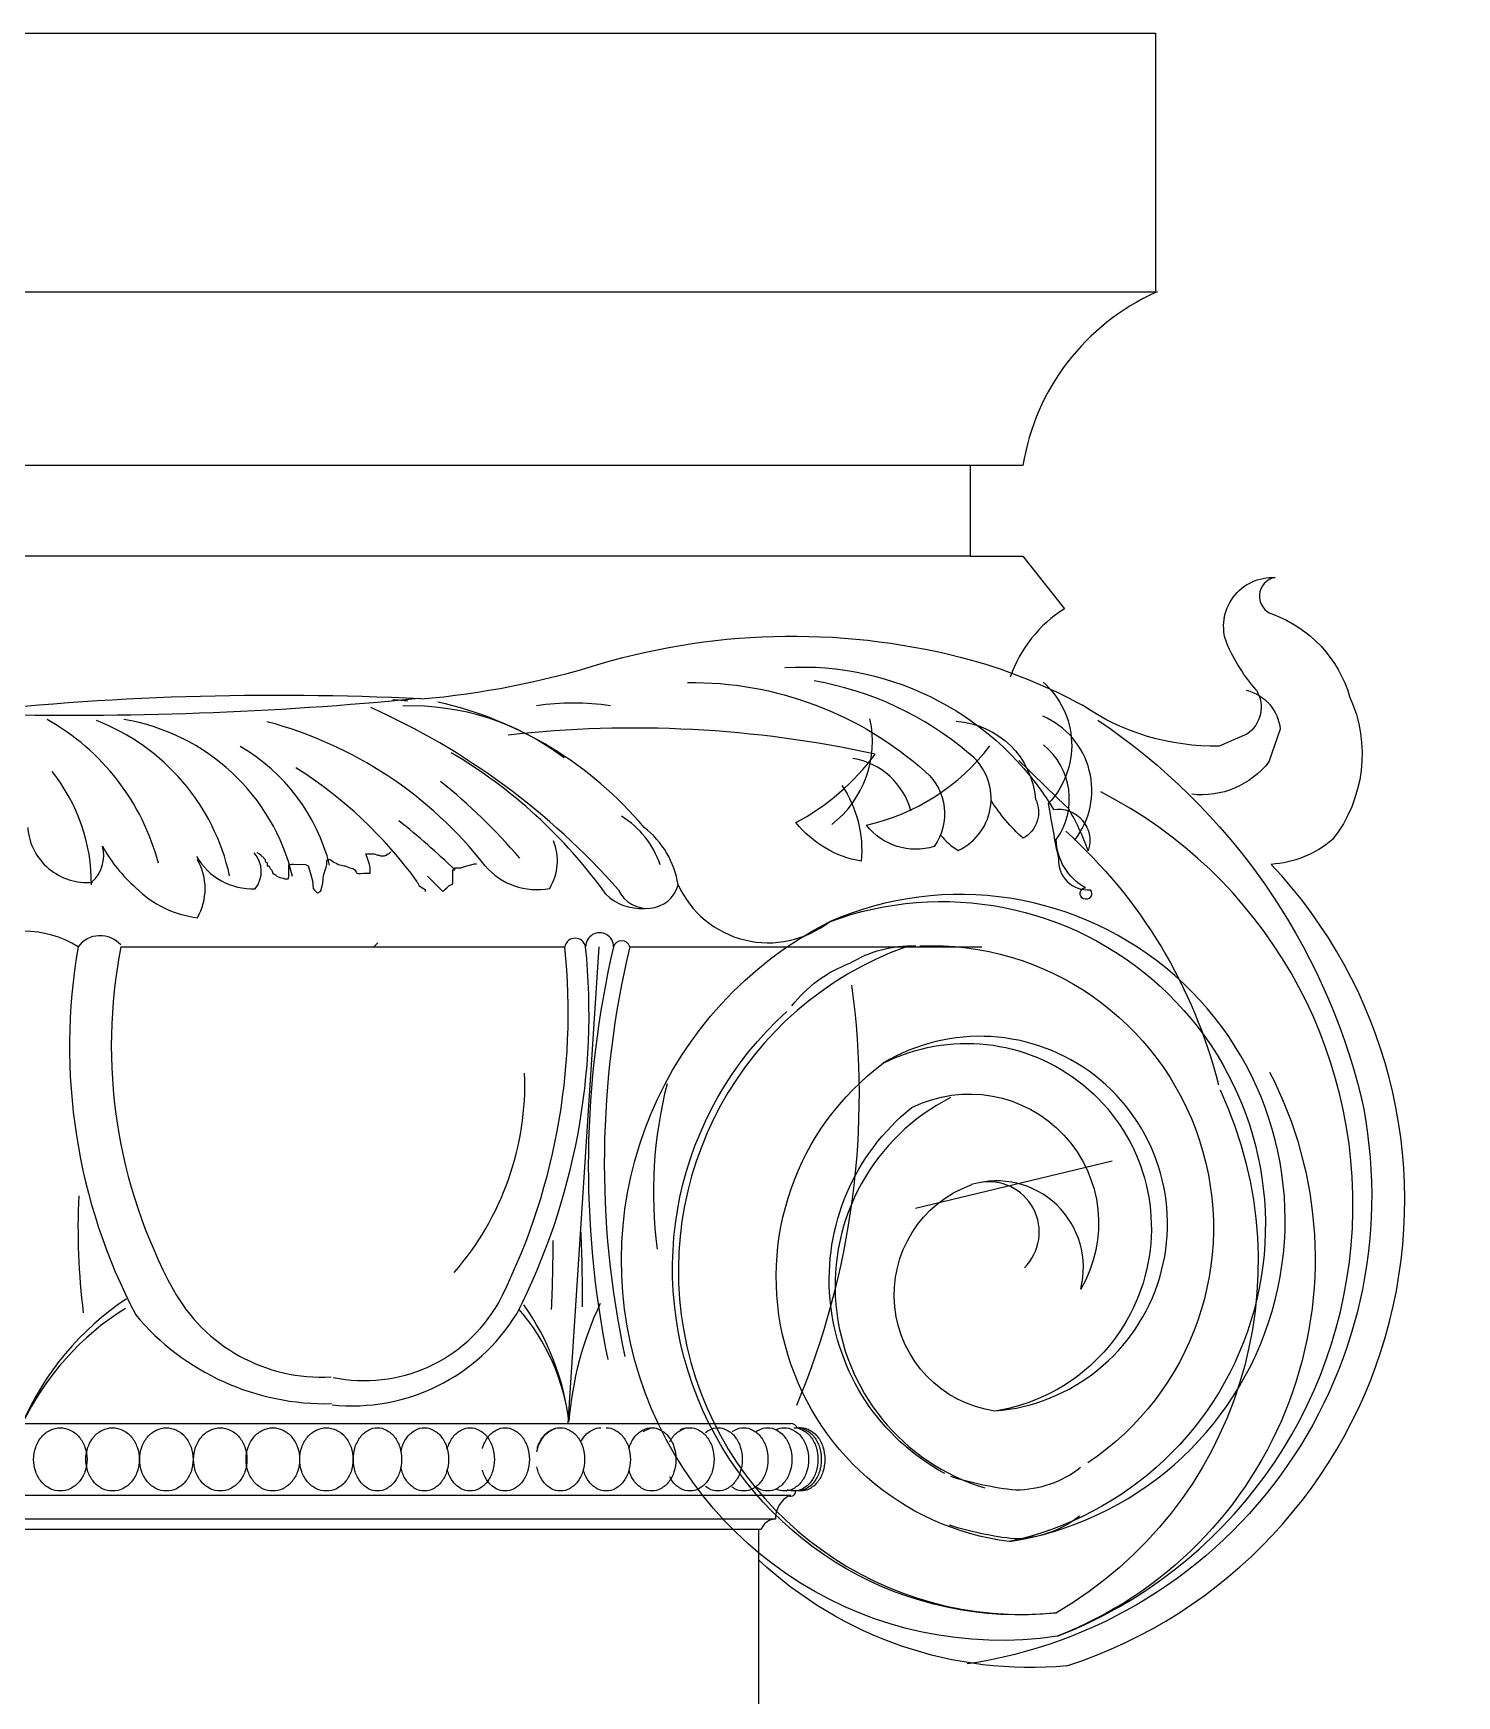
# Model space of a CAD drawing. Header units: millimetres. Extents: x -1550 to 1550, y 0 to 6000.
# Drawn here: x -547 to 2, y 5359 to 6000 of the extents above; entities that cross this region are included whole.
import ezdxf

# ---------------------------------------------------------------- set-up
doc = ezdxf.new("R2010")
doc.units = ezdxf.units.MM
doc.layers.add('L-07细线', color=8, linetype='Continuous')

msp = doc.modelspace()

# ---------------------------------------------------------------- wipeouts: each hides what was drawn before it
at = {"color": 250, "lineweight": -3}
msp.add_wipeout([(-1549.91, 0.24), (-1549.91, 565.12), (-1493.48, 565.13), (-1493.47, 615.39), (-1485.1, 615.39), (-1462.91, 615.39), (-1421.47, 636.15), (-1385.72, 673.92), (-1368.47, 735.39), (-1348.48, 735.39), (-1348.47, 1041), (-1383.27, 1041), (-1402.99, 1103.7), (-1422.48, 1125), (-1460.08, 1147.74), (-1486.12, 1174.92), (-1501.71, 1200.49), (-1516.24, 1250), (-1549.91, 1250), (-1549.91, 1300), (-1173.48, 1300), (-1194.21, 1310.64), (-1212.19, 1326.92), (-1225.31, 1347.5), (-1232.45, 1370.55), (-1233.74, 1385.78), (-1233.43, 1393.25), (-1228.5, 1416.24), (-1217.38, 1437.9), (-1201.79, 1455.11), (-1181.71, 1468.13), (-1159.06, 1475.46), (-1167.73, 1479.02), (-1171.5, 1487.96), (-1167.63, 1497.01), (-1159.06, 1500.46), (-1151.38, 1503.14), (-1145, 1510.16), (-1143.07, 1518.25), (-1145.06, 1526.47), (-1150.27, 1532.61), (-1167.56, 1539.89), (-1170.98, 1548.47), (-1167.63, 1556.99), (-1158.48, 1560.97), (-1162.48, 1564.04), (-1169.88, 1571.52), (-1176.6, 1581.78), (-1181.03, 1593.43), (-1182.35, 1615.33), (-1173.13, 1639.61), (-1162.38, 1651.54), (-1145.01, 1661.48), (-1135.68, 1664.01), (-1126.75, 1670.28), (-1126.75, 1670.28), (-1118.28, 1688.7), (-1118.28, 1701.97), (-1100, 1701.97), (-1100, 4899.77), (-1108.58, 4899.77), (-1115.54, 4904.26), (-1117.72, 4912.45), (-1133.6, 4916.82), (-1145.93, 4926.98), (-1150.07, 4935.78), (-1149.67, 4945.57), (-1145.07, 4953.71), (-1136.69, 4959.2), (-1128.62, 4959.69), (-1128.69, 4960.27), (-1134.87, 4961.38), (-1139.9, 4968.52), (-1146.65, 4996.45), (-1145.55, 5013.37), (-1143.24, 5022.78), (-1143.91, 5029), (-1141.32, 5050.81), (-1133.37, 5058.6), (-1133.37, 5141.98), (-1133.37, 5143.03), (-1136.16, 5142.64), (-1138.98, 5144.9), (-1144.53, 5157.28), (-1145.57, 5170.81), (-1145.04, 5188.25), (-1142.27, 5200.02), (-1132.56, 5210.7), (-1132.5, 5411.18), (-1157.93, 5391.91), (-1198.13, 5374.86), (-1214.73, 5371.44), (-1251.37, 5370.4), (-1281.91, 5383.41), (-1324.81, 5414.81), (-1351.85, 5447.97), (-1375.9, 5503.3), (-1380.54, 5528.54), (-1381.31, 5562.97), (-1373.53, 5605.08), (-1361.35, 5635.32), (-1330.2, 5679.61), (-1353.91, 5689.16), (-1363.17, 5707.29), (-1365.19, 5725.17), (-1360.49, 5744.33), (-1349.44, 5763.73), (-1326.29, 5780.09), (-1326.66, 5786.78), (-1331.74, 5790.27), (-1330.76, 5790.04), (-1330.68, 5790.3), (-1320.55, 5787.34), (-1315.53, 5782.65), (-1311.85, 5771.47), (-1314.84, 5761.12), (-1320.46, 5751.91), (-1325.46, 5744.81), (-1326.04, 5737.58), (-1320.85, 5729.84), (-1315.47, 5727.53), (-1305.06, 5725.27), (-1292.93, 5726.54), (-1275.86, 5731.25), (-1257.36, 5740.97), (-1242.22, 5749.9), (-1230.06, 5753.39), (-1237.72, 5766.82), (-1237.72, 5766.82), (-1250.42, 5778.2), (-1242.41, 5788.37), (-1234.4, 5798.53), (-1214.07, 5798.53), (-1214.07, 5833.49), (-1237.68, 5833.49), (-1237.7, 5847.04), (-1251.58, 5873.3), (-1285.65, 5900.19), (-1285.65, 6000.24), (-699.87, 6000.24), (-700.12, 6000.24), (-114.23, 6000.24), (-114.23, 5900.19), (-148.41, 5873.3), (-162.29, 5847.04), (-162.31, 5833.49), (-185.92, 5833.49), (-185.92, 5798.53), (-165.59, 5798.53), (-157.58, 5788.37), (-149.58, 5778.2), (-162.28, 5766.82), (-162.28, 5766.82), (-169.93, 5753.39), (-157.77, 5749.9), (-142.63, 5740.97), (-124.13, 5731.25), (-107.06, 5726.54), (-94.94, 5725.27), (-84.53, 5727.53), (-79.14, 5729.84), (-73.95, 5737.58), (-74.53, 5744.81), (-79.53, 5751.91), (-85.15, 5761.12), (-88.14, 5771.47), (-84.46, 5782.65), (-79.45, 5787.34), (-69.31, 5790.3), (-69.23, 5790.04), (-68.26, 5790.27), (-73.33, 5786.78), (-73.7, 5780.09), (-50.55, 5763.73), (-39.51, 5744.33), (-34.8, 5725.17), (-36.83, 5707.29), (-46.09, 5689.16), (-69.8, 5679.61), (-38.64, 5635.32), (-26.47, 5605.08), (-18.69, 5562.97), (-19.45, 5528.54), (-24.09, 5503.3), (-48.15, 5447.97), (-75.18, 5414.81), (-118.08, 5383.41), (-148.62, 5370.4), (-185.27, 5371.44), (-201.86, 5374.86), (-242.06, 5391.91), (-267.5, 5411.18), (-267.44, 5210.7), (-257.73, 5200.02), (-254.96, 5188.25), (-254.42, 5170.81), (-255.47, 5157.28), (-261.01, 5144.9), (-263.83, 5142.64), (-266.62, 5143.03), (-266.62, 5141.98), (-266.62, 5058.6), (-258.67, 5050.81), (-256.08, 5029), (-256.75, 5022.78), (-254.44, 5013.37), (-253.34, 4996.45), (-260.1, 4968.52), (-265.12, 4961.38), (-271.3, 4960.27), (-271.37, 4959.69), (-263.31, 4959.2), (-254.92, 4953.71), (-250.33, 4945.57), (-249.92, 4935.78), (-254.07, 4926.98), (-266.39, 4916.82), (-282.28, 4912.45), (-284.45, 4904.26), (-291.41, 4899.77), (-300, 4899.77), (-300, 1701.97), (-275.71, 1701.97), (-275.71, 1688.7), (-267.24, 1670.28), (-267.24, 1670.28), (-258.31, 1664.01), (-248.98, 1661.48), (-231.62, 1651.54), (-220.87, 1639.61), (-211.65, 1615.33), (-212.97, 1593.43), (-217.39, 1581.78), (-224.11, 1571.52), (-231.52, 1564.04), (-235.51, 1560.97), (-226.36, 1556.99), (-223.01, 1548.47), (-226.43, 1539.89), (-243.72, 1532.61), (-248.93, 1526.47), (-250.93, 1518.25), (-248.99, 1510.16), (-242.61, 1503.14), (-234.93, 1500.46), (-226.36, 1497.01), (-222.49, 1487.96), (-226.26, 1479.02), (-234.93, 1475.46), (-212.28, 1468.13), (-192.2, 1455.11), (-176.61, 1437.9), (-165.49, 1416.24), (-160.56, 1393.25), (-160.26, 1385.78), (-161.54, 1370.55), (-168.68, 1347.5), (-181.8, 1326.92), (-199.78, 1310.64), (-220.51, 1300), (0, 1300), (220.52, 1300), (199.79, 1310.64), (181.81, 1326.92), (168.69, 1347.5), (161.55, 1370.55), (160.26, 1385.78), (160.57, 1393.25), (165.5, 1416.24), (176.62, 1437.9), (192.21, 1455.11), (212.29, 1468.13), (234.94, 1475.46), (226.27, 1479.02), (222.5, 1487.96), (226.37, 1497.01), (234.94, 1500.46), (242.62, 1503.14), (249, 1510.16), (250.93, 1518.25), (248.94, 1526.47), (243.73, 1532.61), (226.44, 1539.89), (223.02, 1548.47), (226.37, 1556.99), (235.52, 1560.97), (231.52, 1564.04), (224.12, 1571.52), (217.4, 1581.78), (212.97, 1593.43), (211.65, 1615.33), (220.87, 1639.61), (231.62, 1651.54), (248.99, 1661.48), (258.32, 1664.01), (267.25, 1670.28), (267.25, 1670.28), (275.72, 1688.7), (275.72, 1701.97), (300, 1701.97), (300, 4899.77), (291.42, 4899.77), (284.46, 4904.26), (282.28, 4912.45), (266.4, 4916.82), (254.07, 4926.98), (249.93, 4935.78), (250.33, 4945.57), (254.93, 4953.71), (263.31, 4959.2), (271.38, 4959.69), (271.31, 4960.27), (265.13, 4961.38), (260.1, 4968.52), (253.35, 4996.45), (254.45, 5013.37), (256.76, 5022.78), (256.09, 5029), (258.68, 5050.81), (266.63, 5058.6), (266.63, 5141.98), (266.63, 5143.03), (263.84, 5142.64), (261.02, 5144.9), (255.47, 5157.28), (254.43, 5170.81), (254.96, 5188.25), (257.73, 5200.02), (267.44, 5210.7), (267.5, 5411.18), (242.07, 5391.91), (201.87, 5374.86), (185.27, 5371.44), (148.63, 5370.4), (118.09, 5383.41), (75.19, 5414.81), (48.15, 5447.97), (24.1, 5503.3), (19.46, 5528.54), (18.69, 5562.97), (26.47, 5605.08), (38.65, 5635.32), (69.8, 5679.61), (46.09, 5689.16), (36.83, 5707.29), (34.81, 5725.17), (39.51, 5744.33), (50.56, 5763.73), (73.71, 5780.09), (73.34, 5786.78), (68.26, 5790.27), (69.24, 5790.04), (69.32, 5790.3), (79.45, 5787.34), (84.47, 5782.65), (88.15, 5771.47), (85.16, 5761.12), (79.54, 5751.91), (74.54, 5744.81), (73.96, 5737.58), (79.15, 5729.84), (84.53, 5727.53), (94.94, 5725.27), (107.07, 5726.54), (124.14, 5731.25), (142.64, 5740.97), (157.78, 5749.9), (169.94, 5753.39), (162.28, 5766.82), (162.28, 5766.82), (149.58, 5778.2), (157.59, 5788.37), (165.6, 5798.53), (185.93, 5798.53), (185.93, 5833.49), (162.32, 5833.49), (162.3, 5847.04), (148.42, 5873.3), (114.35, 5900.19), (114.35, 6000.24), (700.13, 6000.24), (699.88, 6000.24), (1285.77, 6000.24), (1285.77, 5900.19), (1251.59, 5873.3), (1237.71, 5847.04), (1237.69, 5833.49), (1214.08, 5833.49), (1214.08, 5798.53), (1234.41, 5798.53), (1242.42, 5788.37), (1250.42, 5778.2), (1237.72, 5766.82), (1237.72, 5766.82), (1230.07, 5753.39), (1242.23, 5749.9), (1257.37, 5740.97), (1275.87, 5731.25), (1292.94, 5726.54), (1305.06, 5725.27), (1315.47, 5727.53), (1320.86, 5729.84), (1326.05, 5737.58), (1325.47, 5744.81), (1320.47, 5751.91), (1314.85, 5761.12), (1311.86, 5771.47), (1315.54, 5782.65), (1320.55, 5787.34), (1330.69, 5790.3), (1330.77, 5790.04), (1331.74, 5790.27), (1326.67, 5786.78), (1326.3, 5780.09), (1349.45, 5763.73), (1360.49, 5744.33), (1365.2, 5725.17), (1363.17, 5707.29), (1353.91, 5689.16), (1330.2, 5679.61), (1361.36, 5635.32), (1373.53, 5605.08), (1381.31, 5562.97), (1380.55, 5528.54), (1375.91, 5503.3), (1351.85, 5447.97), (1324.82, 5414.81), (1281.92, 5383.41), (1251.38, 5370.4), (1214.73, 5371.44), (1198.14, 5374.86), (1157.94, 5391.91), (1132.5, 5411.18), (1132.56, 5210.7), (1142.27, 5200.02), (1145.04, 5188.25), (1145.58, 5170.81), (1144.53, 5157.28), (1138.99, 5144.9), (1136.17, 5142.64), (1133.38, 5143.03), (1133.38, 5141.98), (1133.38, 5058.6), (1141.33, 5050.81), (1143.92, 5029), (1143.25, 5022.78), (1145.56, 5013.37), (1146.66, 4996.45), (1139.9, 4968.52), (1134.88, 4961.38), (1128.7, 4960.27), (1128.63, 4959.69), (1136.69, 4959.2), (1145.08, 4953.71), (1149.67, 4945.57), (1150.08, 4935.78), (1145.93, 4926.98), (1133.61, 4916.82), (1117.72, 4912.45), (1115.55, 4904.26), (1108.59, 4899.77), (1100, 4899.77), (1100, 1701.97), (1118.29, 1701.97), (1118.29, 1688.7), (1126.76, 1670.28), (1126.76, 1670.28), (1135.69, 1664.01), (1145.02, 1661.48), (1162.38, 1651.54), (1173.13, 1639.61), (1182.35, 1615.33), (1181.03, 1593.43), (1176.61, 1581.78), (1169.89, 1571.52), (1162.48, 1564.04), (1158.49, 1560.97), (1167.64, 1556.99), (1170.99, 1548.47), (1167.57, 1539.89), (1150.28, 1532.61), (1145.07, 1526.47), (1143.07, 1518.25), (1145.01, 1510.16), (1151.39, 1503.14), (1159.07, 1500.46), (1167.64, 1497.01), (1171.51, 1487.96), (1167.74, 1479.02), (1159.07, 1475.46), (1181.72, 1468.13), (1201.8, 1455.11), (1217.39, 1437.9), (1228.51, 1416.24), (1233.44, 1393.25), (1233.74, 1385.78), (1232.46, 1370.55), (1225.32, 1347.5), (1212.2, 1326.92), (1194.22, 1310.64), (1173.49, 1300), (1549.91, 1300), (1549.91, 1250), (1516.24, 1250), (1501.71, 1200.49), (1486.12, 1174.92), (1460.08, 1147.74), (1422.49, 1125), (1402.99, 1103.7), (1383.28, 1041), (1348.48, 1041), (1348.48, 735.39), (1368.48, 735.39), (1385.73, 673.92), (1421.47, 636.15), (1462.91, 615.39), (1485.11, 615.39), (1493.48, 615.39), (1493.49, 565.13), (1549.91, 565.12), (1550.09, 0.24)], dxfattribs=at)

# ---------------------------------------------------------------- next in the draw order: linework, layer by layer
msp.add_line((-267.25, 5210.7), (-267.32, 5411.18))
for points in [[(-1253.53, 5740.97, 0.278816), (-1231.65, 5778.2), (-1231.65, 5798.53), (-1211.32, 5798.53), (-1211.32, 5833.53), (-1231.65, 5833.5, 0.256033), (-1285.65, 5900.19), (-1285.65, 6000.24), (-114.23, 6000.24), (-114.23, 5900.19, 0.252271), (-165.41, 5833.5), (-185.74, 5833.53), (-185.74, 5798.53), (-165.41, 5798.53), (-149.39, 5778.2, 0.170797), (-170.3, 5751.88, 0.170797)], [(-75.33, 5746.77, -0.073171), (-86.79, 5764.92, -0.540491), (-68.07, 5790.27, 0.793357), (-68.96, 5776.08, -0.237833), (-39.33, 5744.33, -0.279144), (-45.9, 5689.16, -0.157928), (-69.62, 5679.61, -0.157928)], [(-397.74, 5743.42, 0.053579), (-328.6, 5756.96, -0.138602), (-185.29, 5758.44, -0.056477), (-142.45, 5740.97, -0.082311)], [(-75.33, 5746.77, -0.398494), (-78.96, 5729.84), (-89.73, 5725.23, -0.155793), (-142.45, 5740.97)], [(-148.44, 5370.4, -0.214195), (-267.32, 5411.18)]]:
    msp.add_lwpolyline(points, format="xyb")
for centre, radius, start, end in [((-453.35, 4629.3), 1115.5, 87.14221, 96.47069), ((-206.87, 5549.95), 188.81, 288.02534, 43.37062)]:
    msp.add_arc(centre, radius, start, end)
at = {"layer": 'L-07细线'}
for p, q in [((-1284.89, 5900.48), (-113.46, 5900.48)), ((-185.74, 5833.53), (-599.19, 5833.5)), ((-185.74, 5798.53), (-562.74, 5798.53)), ((-461.08, 5684.2), (-460.59, 5683.95)), ((-460.59, 5683.95), (-460.1, 5683.7)), ((-460.1, 5683.7), (-459.35, 5683.21)), ((-459.35, 5683.21), (-459.11, 5682.71)), ((-459.11, 5682.71), (-458.61, 5682.47)), ((-458.61, 5682.47), (-458.36, 5681.97)), ((-418.77, 5682.96), (-419.02, 5683.7)), ((-419.02, 5683.7), (-415.8, 5683.7)), ((-418.52, 5682.22), (-418.77, 5682.96)), ((-415.8, 5683.7), (-414.32, 5683.21)), ((-414.32, 5683.21), (-413.82, 5683.21)), ((-413.82, 5683.21), (-413.33, 5682.96)), ((-413.33, 5682.96), (-411.84, 5682.96)), ((-411.84, 5682.96), (-411.35, 5683.21)), ((-411.35, 5683.21), (-410.85, 5683.21)), ((-410.85, 5683.21), (-410.61, 5683.7)), ((-410.61, 5683.7), (-410.11, 5683.7)), ((-410.11, 5683.7), (-409.62, 5684.2)), ((-409.62, 5684.2), (-409.37, 5684.44)), ((-458.36, 5681.97), (-457.87, 5681.48)), ((-457.87, 5681.48), (-457.87, 5680.98)), ((-457.87, 5680.98), (-457.62, 5680.49)), ((-457.62, 5680.49), (-457.13, 5680.24)), ((-457.13, 5680.24), (-457.13, 5679)), ((-457.13, 5679), (-456.63, 5679)), ((-456.63, 5679), (-456.14, 5678.51)), ((-456.14, 5678.51), (-455.89, 5678.01)), ((-455.89, 5678.01), (-455.39, 5677.52)), ((-455.39, 5677.52), (-455.15, 5677.02)), ((-455.15, 5677.02), (-454.9, 5676.28)), ((-454.9, 5676.28), (-454.4, 5675.79)), ((-448.71, 5679.25), (-448.22, 5679.5)), ((-448.71, 5674.8), (-448.71, 5679.25)), ((-448.22, 5679.5), (-447.72, 5679.74)), ((-447.72, 5679.74), (-446.98, 5679.74)), ((-446.98, 5679.74), (-442.28, 5679.5)), ((-442.28, 5679.5), (-441.29, 5679)), ((-441.29, 5679), (-440.3, 5676.04)), ((-440.3, 5676.04), (-439.56, 5673.32)), ((-435.35, 5675.29), (-434.36, 5678.51)), ((-434.36, 5678.51), (-434.11, 5679.5)), ((-434.11, 5681.23), (-433.62, 5681.48)), ((-434.11, 5679.5), (-434.11, 5681.23)), ((-433.62, 5681.48), (-432.88, 5681.48)), ((-432.88, 5681.48), (-432.38, 5681.23)), ((-432.38, 5681.23), (-431.39, 5680.49)), ((-431.39, 5680.49), (-430.15, 5679.99)), ((-430.15, 5679.99), (-429.66, 5679.5)), ((-429.66, 5679.5), (-428.42, 5679.25)), ((-428.42, 5679.25), (-427.43, 5679)), ((-427.43, 5679), (-426.94, 5679)), ((-426.94, 5679), (-426.44, 5678.76)), ((-426.44, 5678.76), (-425.2, 5678.26)), ((-425.2, 5678.26), (-423.97, 5678.01)), ((-423.97, 5678.01), (-423.23, 5677.52)), ((-423.23, 5677.52), (-422.73, 5676.78)), ((-422.73, 5676.78), (-422.48, 5676.28)), ((-422.48, 5676.28), (-421.99, 5676.04)), ((-421.99, 5676.04), (-421, 5676.04)), ((-421, 5676.04), (-419.76, 5676.28)), ((-419.76, 5676.28), (-417.78, 5676.28)), ((-417.53, 5679.5), (-418.52, 5682.22)), ((-417.78, 5676.28), (-417.29, 5676.04)), ((-417.29, 5678.51), (-417.53, 5679.5)), ((-417.29, 5676.04), (-417.29, 5678.51)), ((-385.42, 5672.15), (-385.42, 5677.48)), ((-385.42, 5677.48), (-384.66, 5677.48)), ((-384.66, 5677.48), (-384.66, 5678.24)), ((-384.66, 5678.24), (-382.37, 5678.24)), ((-382.37, 5678.24), (-380.09, 5679)), ((-380.09, 5679), (-377.04, 5679.77)), ((-377.04, 5679.77), (-376.28, 5679.77)), ((-454.4, 5675.79), (-453.91, 5675.54)), ((-453.91, 5675.54), (-453.41, 5675.05)), ((-453.41, 5675.05), (-452.18, 5674.55)), ((-452.18, 5674.55), (-450.94, 5674.3)), ((-450.94, 5674.3), (-450.44, 5674.06)), ((-450.44, 5674.06), (-448.96, 5674.06)), ((-448.96, 5674.06), (-448.71, 5674.8)), ((-439.56, 5673.32), (-439.31, 5670.35)), ((-439.31, 5670.35), (-438.81, 5669.61)), ((-438.81, 5669.61), (-438.07, 5668.86)), ((-436.34, 5669.36), (-435.6, 5672.33)), ((-435.6, 5672.33), (-435.35, 5675.29)), ((-399.15, 5672.91), (-398.38, 5671.39)), ((-398.38, 5671.39), (-396.1, 5669.86)), ((-396.1, 5669.86), (-396.1, 5669.1)), ((-395.25, 5675.1), (-389.24, 5669.1)), ((-389.24, 5669.1), (-388.47, 5669.86)), ((-388.47, 5669.86), (-387.71, 5670.62)), ((-387.71, 5670.62), (-386.95, 5671.39)), ((-386.95, 5671.39), (-385.42, 5672.15)), ((-438.07, 5668.86), (-437.58, 5668.62)), ((-437.58, 5668.62), (-436.34, 5669.36)), ((-513.51, 5647.83), (-342.23, 5647.83)), ((-416.68, 5647.77), (-415.92, 5647.77)), ((-415.92, 5647.77), (-414.39, 5649.29)), ((-329.05, 5647.83), (-341.07, 5463.93)), ((-317.12, 5647.83), (-181.29, 5647.83)), ((-206.93, 5546.93), (-130.99, 5565.25)), ((-1144.93, 5463.85), (-254.95, 5463.85)), ((-1144.93, 5436.29), (-254.95, 5436.29)), ((-1138.25, 5427.14), (-260.91, 5427.14)), ((-1132.73, 5423.19), (-266.44, 5423.19)), ((-267.32, 5411.18), (-267.32, 5423.19))]:
    msp.add_line(p, q, dxfattribs=at)
for points in [[(-257.28, 5755.57, -0.278828), (-153.64, 5700.77, -0.569479), (-140.28, 5684.79, 0.048956), (-147.87, 5701.22, -0.009812), (-166.96, 5719.74)], [(-294.9, 5749.77, -0.188385), (-203.01, 5715.27, 0.221203)], [(-186.37, 5722.56, 0.132842), (-245.97, 5750.38)], [(-157.59, 5749.9, -0.425612), (-155.63, 5703.03, 0.011196), (-151.73, 5681.82, 0.455307), (-139.42, 5669.79, -4.14875), (-141.29, 5670.6, -0.266647), (-152.55, 5689.18, 0.399713), (-157.51, 5725.7)], [(-79.22, 5746.77, -0.322783), (-66.14, 5731.77), (-70.49, 5719.18, -0.260015), (-100.27, 5706.63, -0.260015)], [(-191.12, 5734.81, -0.371939), (-160.56, 5704.73, -0.405473), (-165.39, 5689.66, -0.062902), (-177.68, 5704.21, 0.132842)], [(-136.5, 5735.23, -0.186418), (-34.84, 5589.75)], [(-253.05, 5695.72, 0.111413), (-222.44, 5722.1)], [(-199.63, 5686.51, -0.312172), (-225.82, 5694.73, 0.177118), (-178.13, 5725.37)], [(-203.01, 5715.27, -0.384918), (-199.63, 5686.51)], [(-235.29, 5710.09, -0.175361), (-227.85, 5680.81, -0.180934), (-253.05, 5695.72)], [(-197.21, 5690.94, 0.079774), (-190.42, 5684.94)], [(-148.91, 5692.38, -0.149462), (-89.96, 5594.55, -0.289154)], [(-240.09, 5657.47, -1.075913), (-170.75, 5418.36, -0.674065), (-219.33, 5602.91, -1.169786), (-176.2, 5468.73, -0.782705), (-185.2, 5556.05)], [(-70.24, 5599.5, -0.445797), (-152.16, 5381.85, -0.850552), (-240.26, 5657.36, -1.075913)], [(-254.57, 5625.06, -0.141031), (-232.23, 5641.45, -0.148741), (-206.81, 5648.13, -0.651484)], [(-205.23, 5648.21, -0.757341), (-140.34, 5448.74, -0.651484)], [(-89.36, 5592.57, -0.387916), (-152.49, 5390.9, -0.727688), (-256.59, 5622.82, -1.005835)], [(-195.62, 5444.63, -0.536167), (-208.35, 5585.8, -0.746775), (-143.13, 5515.76)], [(-34.84, 5589.75, -0.433511), (-186.97, 5371.15, -0.278353)], [(-405.47, 5452.99, -0.030484), (-405, 5454.87, -0.086744), (-403.01, 5458.69, -0.105773), (-399.84, 5461.4, -0.124737), (-396.41, 5462.27, -0.124737)], [(-396.41, 5462.27, -0.124737), (-392.97, 5461.4, -0.105773), (-389.81, 5458.69, -0.086744), (-387.82, 5454.87, -0.076846), (-387.08, 5450.07, -0.076846), (-387.82, 5445.26, -0.086744), (-389.81, 5441.44, -0.105773), (-392.97, 5438.74, -0.124737), (-396.41, 5437.87, -0.124737), (-399.84, 5438.74, -0.105773), (-403.01, 5441.44, -0.086744), (-405, 5445.26, -0.030484), (-405.47, 5447.14, -0.076846)], [(-387.58, 5454.01, -0.014029), (-387.33, 5454.87, -0.086744), (-385.34, 5458.69, -0.105773), (-382.18, 5461.4, -0.124737), (-378.74, 5462.27, -0.124737)], [(-378.74, 5462.27, -0.124737), (-375.31, 5461.4, -0.105773), (-372.15, 5458.69, -0.086744), (-370.16, 5454.87, -0.076846), (-369.41, 5450.07, -0.076846), (-370.16, 5445.26, -0.086744), (-372.15, 5441.44, -0.105773), (-375.31, 5438.74, -0.124737), (-378.74, 5437.87, -0.124737), (-382.18, 5438.74, -0.105773), (-385.34, 5441.44, -0.086744), (-387.33, 5445.26, -0.014029), (-387.58, 5446.12, -0.076846)], [(-374.01, 5454.21, -0.010757), (-373.82, 5454.87, -0.086744), (-371.83, 5458.69, -0.105773), (-368.67, 5461.4, -0.124737), (-365.23, 5462.27, -0.124737)], [(-365.23, 5462.27, -0.124737), (-361.8, 5461.4, -0.105773), (-358.63, 5458.69, -0.086744), (-356.64, 5454.87, -0.076846), (-355.9, 5450.07, -0.076846), (-356.64, 5445.26, -0.086744), (-358.63, 5441.44, -0.105773), (-361.8, 5438.74, -0.124737), (-365.23, 5437.87, -0.124737), (-368.67, 5438.74, -0.105773), (-371.83, 5441.44, -0.086744), (-373.82, 5445.26, -0.010757), (-374.01, 5445.92, -0.076846)], [(-352.96, 5452.99, -0.030484), (-352.49, 5454.87, -0.086744), (-350.5, 5458.69, -0.105773), (-347.33, 5461.4, -0.124737), (-343.9, 5462.27, -0.124737)], [(-343.9, 5462.27, -0.124737), (-340.47, 5461.4, -0.105773), (-337.3, 5458.69, -0.086744), (-335.31, 5454.87, -0.076846), (-334.57, 5450.07, -0.076846), (-335.31, 5445.26, -0.086744), (-337.3, 5441.44, -0.105773), (-340.47, 5438.74, -0.124737), (-343.9, 5437.87, -0.124737), (-347.33, 5438.74, -0.105773), (-350.5, 5441.44, -0.086744), (-352.49, 5445.26, -0.030484), (-352.96, 5447.14, -0.076846)], [(-352.89, 5454.25, -0.010088), (-352.71, 5454.87, -0.086744), (-350.72, 5458.69, -0.105773), (-347.56, 5461.4, -0.124737), (-344.12, 5462.27, -0.124737)], [(-336.04, 5456.81, -0.044648), (-334.84, 5458.69, -0.105773), (-331.68, 5461.4, -0.124737), (-328.25, 5462.27, -0.124737)], [(-326.23, 5462.27, -0.124737), (-322.8, 5461.4, -0.105773), (-319.64, 5458.69, -0.086744), (-317.65, 5454.87, -0.076846), (-316.91, 5450.07, -0.076846), (-317.65, 5445.26, -0.086744), (-319.64, 5441.44, -0.105773), (-322.8, 5438.74, -0.124737), (-326.23, 5437.87, -0.124737), (-329.67, 5438.74, -0.105773), (-332.83, 5441.44, -0.086744), (-334.82, 5445.26, -0.014029), (-335.07, 5446.12, -0.076846)], [(-317.46, 5454.21, -0.010757), (-317.26, 5454.87, -0.086744), (-315.27, 5458.69, -0.105773), (-312.11, 5461.4, -0.124737), (-308.68, 5462.27, -0.124737)], [(-308.68, 5462.27, -0.124737), (-305.24, 5461.4, -0.105773), (-302.08, 5458.69, -0.086744), (-300.09, 5454.87, -0.076846), (-299.35, 5450.07, -0.076846), (-300.09, 5445.26, -0.086744), (-302.08, 5441.44, -0.105773), (-305.24, 5438.74, -0.124737), (-308.68, 5437.87, -0.124737), (-312.11, 5438.74, -0.105773), (-315.27, 5441.44, -0.086744), (-317.26, 5445.26, -0.010757), (-317.46, 5445.92, -0.076846)], [(-311.97, 5460.72, -0.032083), (-310.89, 5461.4, -0.124737), (-307.46, 5462.27, -0.124737)], [(-301.73, 5456.81, -0.044648), (-300.54, 5458.69, -0.105773), (-297.38, 5461.4, -0.124737), (-293.94, 5462.27, -0.124737)], [(-293.94, 5462.27, -0.124737), (-290.51, 5461.4, -0.105773), (-287.35, 5458.69, -0.086744), (-285.36, 5454.87, -0.076846), (-284.61, 5450.07, -0.076846), (-285.36, 5445.26, -0.086744), (-287.35, 5441.44, -0.105773), (-290.51, 5438.74, -0.124737), (-293.94, 5437.87, -0.124737), (-297.38, 5438.74, -0.105773), (-300.54, 5441.44, -0.044648), (-301.73, 5443.33, -0.076846)], [(-297.72, 5461.51, -0.116254), (-294.5, 5462.27, -0.124737)], [(-287.91, 5460.47, -0.042432), (-286.51, 5461.4, -0.124737), (-283.07, 5462.27, -0.124737)], [(-283.07, 5462.27, -0.124737), (-279.64, 5461.4, -0.105773), (-276.48, 5458.69, -0.086744), (-274.48, 5454.87, -0.076846), (-273.74, 5450.07, -0.076846), (-274.48, 5445.26, -0.086744), (-276.48, 5441.44, -0.105773), (-279.64, 5438.74, -0.124737), (-283.07, 5437.87, -0.124737), (-286.51, 5438.74, -0.042432), (-287.91, 5439.66, -0.086744)], [(-277.67, 5460.72, -0.032083), (-276.59, 5461.4, -0.124737), (-273.15, 5462.27, -0.124737)], [(-273.15, 5462.27, -0.124737), (-269.72, 5461.4, -0.105773), (-266.56, 5458.69, -0.086744), (-264.57, 5454.87, -0.076846), (-263.82, 5450.07, -0.076846), (-264.57, 5445.26, -0.086744), (-266.56, 5441.44, -0.105773), (-269.72, 5438.74, -0.124737), (-273.15, 5437.87, -0.124737), (-276.59, 5438.74, -0.032083), (-277.67, 5439.41, -0.086744)], [(-268.54, 5460.65, -0.035057), (-267.37, 5461.4, -0.124737), (-263.93, 5462.27, -0.124737)], [(-263.93, 5462.27, -0.124737), (-260.5, 5461.4, -0.105773), (-257.34, 5458.69, -0.086744), (-255.35, 5454.87, -0.076846), (-254.61, 5450.07, -0.076846), (-255.35, 5445.26, -0.086744), (-257.34, 5441.44, -0.105773), (-260.5, 5438.74, -0.124737), (-263.93, 5437.87, -0.124737), (-267.37, 5438.74, -0.035057), (-268.54, 5439.48, -0.086744)], [(-260.71, 5461.51, -0.116254), (-257.49, 5462.27, -0.124737)], [(-257.49, 5462.27, -0.124737), (-254.06, 5461.4, -0.105773), (-250.9, 5458.69, -0.086744), (-248.91, 5454.87, -0.076846), (-248.16, 5450.07, -0.076846), (-248.91, 5445.26, -0.086744), (-250.9, 5441.44, -0.105773), (-254.06, 5438.74, -0.124737), (-257.49, 5437.87, -0.116254), (-260.71, 5438.63, -0.105773)], [(-253.84, 5462.27, -0.124737), (-250.41, 5461.4, -0.105773), (-247.25, 5458.69, -0.086744), (-245.26, 5454.87, -0.076846), (-244.52, 5450.07, -0.076846), (-245.26, 5445.26, -0.086744), (-247.25, 5441.44, -0.105773), (-250.41, 5438.74, -0.124737), (-253.84, 5437.87, -0.086641), (-256.29, 5438.29, -0.070041)], [(-252.55, 5462.27, -0.124737), (-249.11, 5461.4, -0.105773), (-245.95, 5458.69, -0.086744), (-243.96, 5454.87, -0.076846), (-243.22, 5450.07, -0.076846), (-243.96, 5445.26, -0.086744), (-245.95, 5441.44, -0.105773), (-249.11, 5438.74, -0.124737), (-252.55, 5437.87, -0.059904), (-254.26, 5438.07, -0.021059)], [(-252.53, 5462.27, -0.146448), (-247.77, 5461.4, -0.105773), (-244.61, 5458.69, -0.086744), (-242.62, 5454.87, -0.076846), (-241.88, 5450.07, -0.076846), (-242.62, 5445.26, -0.086744), (-244.61, 5441.44, -0.105773), (-247.77, 5438.74, -0.124737), (-251.21, 5437.87, -0.059904), (-252.92, 5438.07, -0.021059)], [(-143.19, 5446.9, -0.163863), (-168.16, 5438.15, -0.04872), (-193.29, 5443.41, -0.746775)], [(-143.62, 5428.12, -0.163863), (-168.59, 5419.37, -0.04872), (-193.71, 5424.63, -0.746775)]]:
    msp.add_lwpolyline(points, format="xyb", dxfattribs=at)
for points in [[(-536.91, 5462.27, -0.114439), (-533.06, 5461.37, -0.10373), (-529.62, 5458.69, -0.091479), (-527.41, 5454.82, -0.08437), (-526.6, 5450.07, -0.08437), (-527.41, 5445.31, -0.091479), (-529.62, 5441.44, -0.10373), (-533.06, 5438.76, -0.114439), (-536.91, 5437.87, -0.114439), (-540.77, 5438.76, -0.10373), (-544.2, 5441.44, -0.091479), (-546.41, 5445.31, -0.08437), (-547.22, 5450.07, -0.08437), (-546.41, 5454.82, -0.091479), (-544.2, 5458.69, -0.10373), (-540.77, 5461.37, -0.114439)], [(-516.75, 5462.27, -0.114439), (-512.9, 5461.37, -0.10373), (-509.47, 5458.69, -0.091479), (-507.25, 5454.82, -0.08437), (-506.45, 5450.07, -0.08437), (-507.25, 5445.31, -0.091479), (-509.47, 5441.44, -0.10373), (-512.9, 5438.76, -0.114439), (-516.75, 5437.87, -0.114439), (-520.61, 5438.76, -0.10373), (-524.04, 5441.44, -0.091479), (-526.25, 5445.31, -0.08437), (-527.06, 5450.07, -0.08437), (-526.25, 5454.82, -0.091479), (-524.04, 5458.69, -0.10373), (-520.61, 5461.37, -0.114439)], [(-495.97, 5462.27, -0.114439), (-492.11, 5461.37, -0.10373), (-488.68, 5458.69, -0.091479), (-486.47, 5454.82, -0.08437), (-485.66, 5450.07, -0.08437), (-486.47, 5445.31, -0.091479), (-488.68, 5441.44, -0.10373), (-492.11, 5438.76, -0.114439), (-495.97, 5437.87, -0.114439), (-499.82, 5438.76, -0.10373), (-503.26, 5441.44, -0.091479), (-505.47, 5445.31, -0.08437), (-506.28, 5450.07, -0.08437), (-505.47, 5454.82, -0.091479), (-503.26, 5458.69, -0.10373), (-499.82, 5461.37, -0.114439)], [(-475.18, 5462.27, -0.114439), (-471.32, 5461.37, -0.10373), (-467.89, 5458.69, -0.091479), (-465.68, 5454.82, -0.08437), (-464.87, 5450.07, -0.08437), (-465.68, 5445.31, -0.091479), (-467.89, 5441.44, -0.10373), (-471.32, 5438.76, -0.114439), (-475.18, 5437.87, -0.114439), (-479.03, 5438.76, -0.10373), (-482.47, 5441.44, -0.091479), (-484.68, 5445.31, -0.08437), (-485.49, 5450.07, -0.08437), (-484.68, 5454.82, -0.091479), (-482.47, 5458.69, -0.10373), (-479.03, 5461.37, -0.114439)], [(-454.9, 5462.27, -0.114439), (-451.04, 5461.37, -0.10373), (-447.61, 5458.69, -0.091479), (-445.4, 5454.82, -0.08437), (-444.59, 5450.07, -0.08437), (-445.4, 5445.31, -0.091479), (-447.61, 5441.44, -0.10373), (-451.04, 5438.76, -0.114439), (-454.9, 5437.87, -0.114439), (-458.75, 5438.76, -0.10373), (-462.19, 5441.44, -0.091479), (-464.4, 5445.31, -0.08437), (-465.2, 5450.07, -0.08437), (-464.4, 5454.82, -0.091479), (-462.19, 5458.69, -0.10373), (-458.75, 5461.37, -0.114439)], [(-434.22, 5462.27, -0.114439), (-430.37, 5461.37, -0.10373), (-426.93, 5458.69, -0.091479), (-424.72, 5454.82, -0.08437), (-423.91, 5450.07, -0.08437), (-424.72, 5445.31, -0.091479), (-426.93, 5441.44, -0.10373), (-430.37, 5438.76, -0.114439), (-434.22, 5437.87, -0.114439), (-438.08, 5438.76, -0.10373), (-441.51, 5441.44, -0.091479), (-443.72, 5445.31, -0.08437), (-444.53, 5450.07, -0.08437), (-443.72, 5454.82, -0.091479), (-441.51, 5458.69, -0.10373), (-438.08, 5461.37, -0.114439)], [(-414.53, 5462.27, -0.124737), (-411.09, 5461.4, -0.105773), (-407.93, 5458.69, -0.086744), (-405.94, 5454.87, -0.076846), (-405.2, 5450.07, -0.076846), (-405.94, 5445.26, -0.086744), (-407.93, 5441.44, -0.105773), (-411.09, 5438.74, -0.124737), (-414.53, 5437.87, -0.124737), (-417.96, 5438.74, -0.105773), (-421.12, 5441.44, -0.086744), (-423.11, 5445.26, -0.076846), (-423.86, 5450.07, -0.076846), (-423.11, 5454.87, -0.086744), (-421.12, 5458.69, -0.105773), (-417.96, 5461.4, -0.124737)]]:
    msp.add_lwpolyline(points, format="xyb", close=True, dxfattribs=at)
for centre, radius, start, end in [((-532.28, 7103.89), 1366.75, 268.50313, 275.6145), ((-415.84, 5608.53), 134.7, 84.43242, 86.91655), ((-401.64, 5643.32), 97.41, 52.606, 91.84884), ((-423.26, 5599.85), 145.95, 40.1095, 77.30353), ((-338.88, 5641.47), 100.34, 81.83434, 98.16566), ((-585.95, 5657.12), 89.87, 14.75943, 60.70962), ((-553.12, 5657.19), 83.52, 12.44825, 68.84368), ((-525.53, 5656.08), 80.5, 13.51491, 80.59949), ((-497.64, 5581.72), 158.17, 37.98272, 75.17375), ((-530.56, 5485.77), 278.47, 41.34568, 65.96205), ((-264.03, 5727.01), 40.53, 307.86108, 12.39262), ((-169.93, 5708.13), 31.1, 321.83514, 66.87625), ((-315.37, 5299.63), 432.57, 77.59412, 96.46126), ((-504.83, 5661.07), 74.14, 14.27046, 59.76765), ((-484.97, 5554.47), 195.11, 35.60915, 59.54052), ((-199.79, 5704.98), 22.12, 295.06611, 52.63274), ((-594.01, 5672.23), 69.1, 359.55337, 38.69289), ((-536.59, 5573.27), 169.76, 35.93875, 57.74049), ((-235.5, 5693.01), 27.8, 14.77269, 80.71691), ((-542.97, 5523.55), 242.36, 40.84543, 50.90275), ((-216.74, 5548.46), 178.69, 291.18969, 62.90138), ((-589.78, 5465.11), 295.26, 45.99536, 51.57177), ((-338.46, 5668.43), 34.84, 18.4686, 58.56946), ((-526.61, 5695.59), 22.97, 184.52326, 275.15708), ((-332.85, 5666.35), 34.76, 8.85369, 52.37814), ((-533.58, 5682.93), 13.42, 310.25231, 15.75381), ((-467.74, 5716.08), 60.59, 209.1435, 228.67067), ((-462.78, 5695.01), 24.81, 209.74117, 272.57891), ((-470.08, 5676.89), 10.73, 321.64895, 42.16999), ((-365.98, 5681.01), 20.89, 329.313, 21.49029), ((-503.51, 5670.23), 22.49, 330.1206, 29.8794), ((-352.99, 5696.21), 26.34, 220.64586, 280.86752), ((-479.16, 5699.13), 40.39, 224.94885, 263.11412), ((-310.36, 5674.89), 12.28, 204.88873, 344.94347), ((-263.69, 5687.64), 38.29, 204.58665, 308.03194), ((-312.78, 5682.08), 19.51, 225.93043, 273.53232), ((-189.76, 5542.46), 125.55, 278.70922, 113.63419), ((-550.94, 5614.44), 39.37, 57.98867, 122.01133), ((-521.52, 5641.41), 10.69, 41.97752, 143.0861), ((-338.2, 5646.98), 4.12, 11.83099, 168.16901), ((-328.79, 5647.84), 5.38, 359.90571, 180.09429), ((-310.12, 5609.53), 223.25, 170.12165, 207.67895), ((-319.99, 5609.67), 197.25, 168.84596, 208.48883), ((-587.3, 5622.28), 246.39, 332.72036, 5.95111), ((-587.2, 5622.1), 254.33, 332.9024, 5.80577), ((39.75, 5563.17), 372.9, 166.87854, 191.53579), ((30.54, 5564.5), 357.51, 166.52186, 192.05946), ((-320.27, 5646.89), 3.28, 16.66107, 163.33893), ((-165.67, 5522.93), 132.69, 109.87933, 275.70386), ((-538.13, 5590.91), 309.58, 337.21211, 7.81519), ((-182.01, 5540.89), 72.39, 274.59997, 121.03491), ((-468.72, 5595.04), 111.08, 319.00153, 2.06319), ((-140.42, 5553.21), 167.59, 165.58156, 187.53716), ((-156.51, 5516.98), 81.43, 116.87671, 253.18832), ((-175.5, 5524.07), 33.42, 345.59779, 106.87655), ((-178.5, 5537.75), 19.39, 314.7801, 101.4497), ((-270.18, 5539.12), 259.91, 177.23054, 187.17831), ((-875.73, 5512.96), 540.34, 359.57403, 2.63015), ((-1054.13, 5537.75), 707.44, 357.57597, 359.73435), ((-450.73, 5420.55), 109.74, 123.52293, 156.76163), ((-436.23, 5547.04), 65.21, 208.83673, 273.36795), ((-419.52, 5540.13), 59.67, 258.27165, 330.06171), ((-438.74, 5452.61), 98.85, 7.04267, 35.30534), ((-211.63, 5454.76), 129.39, 154.62475, 175.5808), ((-454.85, 5417.37), 107.31, 122.04285, 154.33365), ((-434.52, 5567.08), 95.53, 219.88585, 271.3475), ((-424.27, 5545.23), 74.5, 264.00674, 328.44876), ((-421.25, 5454.75), 81.23, 7.05966, 40.87837), ((-254.96, 5461.23), 2.65, 17.76896, 91.38652), ((-250.59, 5427.13), 10.33, 120.19236, 180.71226), ((-254.94, 5437.61), 1.76, 241.44757, 9.39694), ((-260.92, 5421.06), 5.91, 90.06847, 159.99578)]:
    msp.add_arc(centre, radius, start, end, dxfattribs=at)

doc.saveas('drawing.dxf')
